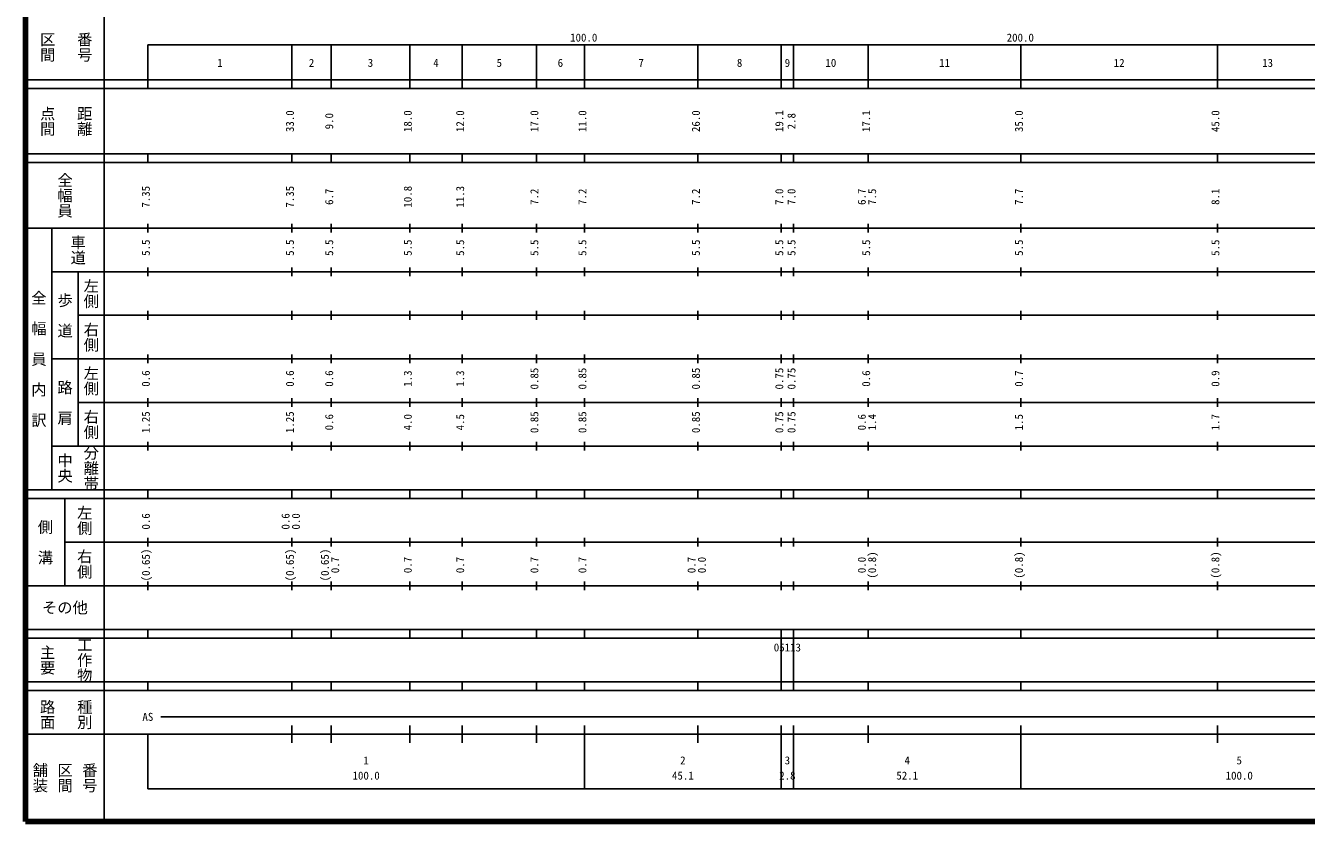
# Model space of a CAD drawing. Units: millimetres on the paper, enlarged 1000 times. Extents: x 40000 to 680000, y 20000 to 380000.
# Drawn here: x 40000 to 333382, y 20000 to 202409 of the extents above; entities that cross this region are included whole.
import ezdxf
from ezdxf.enums import TextEntityAlignment as Align

# ---------------------------------------------------------------- set-up
doc = ezdxf.new("R2010")
doc.units = ezdxf.units.MM
doc.header["$LTSCALE"] = 1000
doc.layers.add('M-TTL', color=2, linetype='Continuous', lineweight=140)
doc.layers.add('M-TTL-BAND', color=7, linetype='Continuous', lineweight=25)
doc.styles.add('@ＭＳ ゴシック', font='')
doc.styles.add('ＭＳ ゴシック', font='')
doc.styles.get('@ＭＳ ゴシック').set_extended_font_data('@MS Gothic')
doc.styles.get('ＭＳ ゴシック').set_extended_font_data('MS Gothic')

msp = doc.modelspace()

# ---------------------------------------------------------------- linework, layer by layer
at = {"layer": 'M-TTL'}
for p, q in [((40000, 380000), (40000, 20000)), ((40000, 20000), (680000, 20000))]:
    msp.add_line(p, q, dxfattribs=at)
at = {"layer": 'M-TTL-BAND'}
for p, q in [((58000, 370000), (58000, 20000)), ((68000, 198000), (579000, 198000)), ((68000, 198000), (68000, 188000)), ((101000, 188000), (101000, 198000)), ((110000, 188000), (110000, 198000)), ((128000, 188000), (128000, 198000)), ((140000, 188000), (140000, 198000)), ((157000, 188000), (157000, 198000)), ((168000, 188000), (168000, 198000)), ((194000, 188000), (194000, 198000)), ((213100, 188000), (213100, 198000)), ((215900, 188000), (215900, 198000)), ((233000, 188000), (233000, 198000)), ((268000, 188000), (268000, 198000)), ((313000, 188000), (313000, 198000)), ((40000, 190000), (579000, 190000)), ((40000, 188000), (579000, 188000)), ((40000, 173000), (579000, 173000)), ((40000, 171000), (579000, 171000)), ((68000, 171000), (68000, 173000)), ((101000, 171000), (101000, 173000)), ((110000, 171000), (110000, 173000)), ((128000, 171000), (128000, 173000)), ((140000, 171000), (140000, 173000)), ((157000, 171000), (157000, 173000)), ((168000, 171000), (168000, 173000)), ((194000, 171000), (194000, 173000)), ((213100, 171000), (213100, 173000)), ((215900, 171000), (215900, 173000)), ((233000, 171000), (233000, 173000)), ((268000, 171000), (268000, 173000)), ((313000, 171000), (313000, 173000)), ((40000, 156000), (579000, 156000)), ((46000, 96000), (46000, 156000)), ((68000, 155000), (68000, 157000)), ((101000, 155000), (101000, 157000)), ((110000, 155000), (110000, 157000)), ((128000, 155000), (128000, 157000)), ((140000, 155000), (140000, 157000)), ((157000, 155000), (157000, 157000)), ((168000, 155000), (168000, 157000)), ((194000, 155000), (194000, 157000)), ((213100, 155000), (213100, 157000)), ((215900, 155000), (215900, 157000)), ((233000, 155000), (233000, 157000)), ((268000, 155000), (268000, 157000)), ((313000, 155000), (313000, 157000)), ((68000, 145000), (68000, 147000)), ((101000, 145000), (101000, 147000)), ((110000, 145000), (110000, 147000)), ((128000, 145000), (128000, 147000)), ((140000, 145000), (140000, 147000)), ((157000, 145000), (157000, 147000)), ((168000, 145000), (168000, 147000)), ((194000, 145000), (194000, 147000)), ((213100, 145000), (213100, 147000)), ((215900, 145000), (215900, 147000)), ((233000, 145000), (233000, 147000)), ((268000, 145000), (268000, 147000)), ((313000, 145000), (313000, 147000)), ((46000, 146000), (579000, 146000)), ((52000, 146000), (52000, 106000)), ((52000, 136000), (579000, 136000)), ((68000, 135000), (68000, 137000)), ((101000, 135000), (101000, 137000)), ((110000, 135000), (110000, 137000)), ((128000, 135000), (128000, 137000)), ((140000, 135000), (140000, 137000)), ((157000, 135000), (157000, 137000)), ((168000, 135000), (168000, 137000)), ((194000, 135000), (194000, 137000)), ((213100, 135000), (213100, 137000)), ((215900, 135000), (215900, 137000)), ((233000, 135000), (233000, 137000)), ((268000, 135000), (268000, 137000)), ((313000, 135000), (313000, 137000)), ((68000, 125000), (68000, 127000)), ((101000, 125000), (101000, 127000)), ((110000, 125000), (110000, 127000)), ((128000, 125000), (128000, 127000)), ((140000, 125000), (140000, 127000)), ((157000, 125000), (157000, 127000)), ((168000, 125000), (168000, 127000)), ((194000, 125000), (194000, 127000)), ((213100, 125000), (213100, 127000)), ((215900, 125000), (215900, 127000)), ((233000, 125000), (233000, 127000)), ((268000, 125000), (268000, 127000)), ((313000, 125000), (313000, 127000)), ((46000, 126000), (579000, 126000)), ((52000, 116000), (579000, 116000)), ((68000, 115000), (68000, 117000)), ((101000, 115000), (101000, 117000)), ((110000, 115000), (110000, 117000)), ((128000, 115000), (128000, 117000)), ((140000, 115000), (140000, 117000)), ((157000, 115000), (157000, 117000)), ((168000, 115000), (168000, 117000)), ((194000, 115000), (194000, 117000)), ((213100, 115000), (213100, 117000)), ((215900, 115000), (215900, 117000)), ((233000, 115000), (233000, 117000)), ((268000, 115000), (268000, 117000)), ((313000, 115000), (313000, 117000)), ((46000, 106000), (579000, 106000)), ((68000, 105000), (68000, 107000)), ((101000, 105000), (101000, 107000)), ((110000, 105000), (110000, 107000)), ((128000, 105000), (128000, 107000)), ((140000, 105000), (140000, 107000)), ((157000, 105000), (157000, 107000)), ((168000, 105000), (168000, 107000)), ((194000, 105000), (194000, 107000)), ((213100, 105000), (213100, 107000)), ((215900, 105000), (215900, 107000)), ((233000, 105000), (233000, 107000)), ((268000, 105000), (268000, 107000)), ((313000, 105000), (313000, 107000)), ((40000, 96000), (579000, 96000)), ((40000, 94000), (579000, 94000)), ((49000, 94000), (49000, 74000)), ((68000, 94000), (68000, 96000)), ((101000, 94000), (101000, 96000)), ((110000, 94000), (110000, 96000)), ((128000, 94000), (128000, 96000)), ((140000, 94000), (140000, 96000)), ((157000, 94000), (157000, 96000)), ((168000, 94000), (168000, 96000)), ((194000, 94000), (194000, 96000)), ((213100, 94000), (213100, 96000)), ((215900, 94000), (215900, 96000)), ((233000, 94000), (233000, 96000)), ((268000, 94000), (268000, 96000)), ((313000, 94000), (313000, 96000)), ((49000, 84000), (579000, 84000)), ((68000, 83000), (68000, 85000)), ((101000, 83000), (101000, 85000)), ((110000, 83000), (110000, 85000)), ((128000, 83000), (128000, 85000)), ((140000, 83000), (140000, 85000)), ((157000, 83000), (157000, 85000)), ((168000, 83000), (168000, 85000)), ((194000, 83000), (194000, 85000)), ((213100, 83000), (213100, 85000)), ((215900, 83000), (215900, 85000)), ((233000, 83000), (233000, 85000)), ((268000, 83000), (268000, 85000)), ((313000, 83000), (313000, 85000)), ((40000, 74000), (579000, 74000)), ((68000, 73000), (68000, 75000)), ((101000, 73000), (101000, 75000)), ((110000, 73000), (110000, 75000)), ((128000, 73000), (128000, 75000)), ((140000, 73000), (140000, 75000)), ((157000, 73000), (157000, 75000)), ((168000, 73000), (168000, 75000)), ((194000, 73000), (194000, 75000)), ((213100, 73000), (213100, 75000)), ((215900, 73000), (215900, 75000)), ((233000, 73000), (233000, 75000)), ((268000, 73000), (268000, 75000)), ((313000, 73000), (313000, 75000)), ((40000, 64000), (579000, 64000)), ((40000, 62000), (579000, 62000)), ((68000, 62000), (68000, 64000)), ((101000, 62000), (101000, 64000)), ((110000, 62000), (110000, 64000)), ((128000, 62000), (128000, 64000)), ((140000, 62000), (140000, 64000)), ((157000, 62000), (157000, 64000)), ((168000, 62000), (168000, 64000)), ((194000, 62000), (194000, 64000)), ((213100, 62000), (213100, 64000)), ((213100, 52000), (213100, 62000)), ((215900, 62000), (215900, 64000)), ((215900, 52000), (215900, 62000)), ((233000, 62000), (233000, 64000)), ((268000, 62000), (268000, 64000)), ((313000, 62000), (313000, 64000)), ((40000, 52000), (579000, 52000)), ((40000, 50000), (579000, 50000)), ((68000, 50000), (68000, 52000)), ((101000, 50000), (101000, 52000)), ((110000, 50000), (110000, 52000)), ((128000, 50000), (128000, 52000)), ((140000, 50000), (140000, 52000)), ((157000, 50000), (157000, 52000)), ((168000, 50000), (168000, 52000)), ((194000, 50000), (194000, 52000)), ((213100, 50000), (213100, 52000)), ((215900, 50000), (215900, 52000)), ((233000, 50000), (233000, 52000)), ((268000, 50000), (268000, 52000)), ((313000, 50000), (313000, 52000)), ((71000, 44000), (540000, 44000)), ((101000, 38000), (101000, 42000)), ((110000, 38000), (110000, 42000)), ((128000, 38000), (128000, 42000)), ((140000, 38000), (140000, 42000)), ((157000, 38000), (157000, 42000)), ((168000, 27500), (168000, 42000)), ((194000, 38000), (194000, 42000)), ((213100, 27500), (213100, 42000)), ((215900, 27500), (215900, 42000)), ((233000, 38000), (233000, 42000)), ((268000, 27500), (268000, 42000)), ((313000, 38000), (313000, 42000)), ((40000, 40000), (579000, 40000)), ((68000, 40000), (68000, 27500)), ((68000, 27500), (579000, 27500))]:
    msp.add_line(p, q, dxfattribs=at)

# ---------------------------------------------------------------- texts
at = {"layer": 'M-TTL-BAND', "style": '@ＭＳ ゴシック'}
for s, p in [('区間', (45000, 197500)), ('番号', (53500, 197500)), ('点間', (45000, 180500)), ('距離', (53500, 180500)), ('全幅員', (49000, 163500)), ('車道', (52000, 151000)), ('左側', (55000, 141000)), ('全\u3000幅\u3000員\u3000内\u3000訳', (43000, 126000)), ('歩\u3000道', (49000, 136000)), ('右側', (55000, 131000)), ('左側', (55000, 121000)), ('路\u3000肩', (49000, 116000)), ('右側', (55000, 111000)), ('分離帯', (55000, 101000)), ('中央', (49000, 101000)), ('左側', (53500, 89000)), ('側\u3000溝', (44500, 84000)), ('右側', (53500, 79000)), ('工作物', (53500, 57000)), ('主要', (45000, 57000)), ('路面', (45000, 44500)), ('種別', (53500, 44500)), ('舗装', (43333, 30000)), ('区間', (49000, 30000)), ('番号', (54667, 30000))]:
    msp.add_text(s, height=2566, rotation=270, dxfattribs=at).set_placement(p, align=Align.MIDDLE_CENTER)
at = {"layer": 'M-TTL-BAND', "style": 'ＭＳ ゴシック'}
for s, p in [('100.0', (167844, 198195)), ('200.0', (267844, 198195)), ('1', (84500, 192405)), ('2', (105500, 192405)), ('3', (119000, 192405)), ('4', (134000, 192405)), ('5', (148500, 192405)), ('6', (162500, 192405)), ('7', (181000, 192405)), ('8', (203550, 192405)), ('9', (214500, 192405)), ('10', (224450, 192405)), ('11', (250500, 192405)), ('12', (290500, 192405)), ('13', (324500, 192405)), ('AS', (68000, 42500)), ('1', (118000, 32523)), ('2', (190550, 32523)), ('3', (214500, 32523)), ('4', (241950, 32523)), ('5', (318000, 32523)), ('100.0', (118000, 29033)), ('45.1', (190550, 29033)), ('2.8', (214500, 29033)), ('52.1', (241950, 29033)), ('100.0', (318000, 29033))]:
    msp.add_text(s, height=1833, dxfattribs=at).set_placement(p, align=Align.BOTTOM_CENTER)
for s, p in [('33.0', (102000, 180500)), ('9.0', (111000, 180500)), ('18.0', (129000, 180500)), ('12.0', (141000, 180500)), ('17.0', (158000, 180500)), ('11.0', (169000, 180500)), ('26.0', (195000, 180500)), ('19.1', (214100, 180500)), ('2.8', (216900, 180500)), ('17.1', (234000, 180500)), ('35.0', (269000, 180500)), ('45.0', (314000, 180500)), ('7.35', (69000, 163174)), ('7.35', (102000, 163174)), ('6.7', (111000, 163174)), ('10.8', (129000, 163174)), ('11.3', (141000, 163174)), ('7.2', (158000, 163174)), ('7.2', (169000, 163174)), ('7.2', (195000, 163174)), ('7.0', (214100, 163174)), ('7.0', (216900, 163174)), ('6.7', (233000, 163174)), ('7.5', (235370, 163174)), ('7.7', (269000, 163174)), ('8.1', (314000, 163174)), ('5.5', (69000, 151500)), ('5.5', (102000, 151500)), ('5.5', (111000, 151500)), ('5.5', (129000, 151500)), ('5.5', (141000, 151500)), ('5.5', (158000, 151500)), ('5.5', (169000, 151500)), ('5.5', (195000, 151500)), ('5.5', (214100, 151500)), ('5.5', (216900, 151500)), ('5.5', (234000, 151500)), ('5.5', (269000, 151500)), ('5.5', (314000, 151500)), ('0.6', (69000, 121500)), ('0.6', (102000, 121500)), ('0.6', (111000, 121500)), ('0.85', (158000, 121500)), ('0.85', (169000, 121500)), ('0.85', (195000, 121500)), ('0.75', (214100, 121500)), ('0.75', (216900, 121500)), ('0.6', (234000, 121500)), ('0.7', (269000, 121500)), ('0.9', (314000, 121500)), ('1.3', (129000, 121500)), ('1.3', (141000, 121500)), ('1.25', (69000, 111500)), ('1.25', (102000, 111500)), ('0.6', (111000, 111500)), ('4.0', (129000, 111500)), ('4.5', (141000, 111500)), ('0.85', (158000, 111500)), ('0.85', (169000, 111500)), ('0.85', (195000, 111500)), ('0.75', (214100, 111500)), ('0.75', (216900, 111500)), ('0.6', (233000, 111500)), ('1.4', (235370, 111500)), ('1.5', (269000, 111500)), ('1.7', (314000, 111500)), ('0.6', (69000, 88764)), ('0.6', (101000, 88764)), ('0.0', (103370, 88764)), ('(0.65)', (69000, 78764)), ('(0.65)', (102000, 78764)), ('(0.65)', (110000, 78764)), ('0.7', (112370, 78764)), ('0.7', (129000, 78764)), ('0.7', (141000, 78764)), ('0.7', (158000, 78764)), ('0.7', (169000, 78764)), ('0.7', (194000, 78764)), ('0.0', (196370, 78764)), ('0.0', (233000, 78764)), ('(0.8)', (235370, 78764)), ('(0.8)', (269000, 78764)), ('(0.8)', (314000, 78764))]:
    msp.add_text(s, height=1833, rotation=90, dxfattribs=at).set_placement(p, align=Align.BOTTOM_CENTER)
msp.add_text('その他', height=2566, dxfattribs=at).set_placement((49000, 69000), align=Align.MIDDLE_CENTER)
msp.add_text('05113', height=1833, dxfattribs=at).set_placement((211375, 58405), align=Align.BOTTOM_LEFT)

doc.saveas('drawing.dxf')
